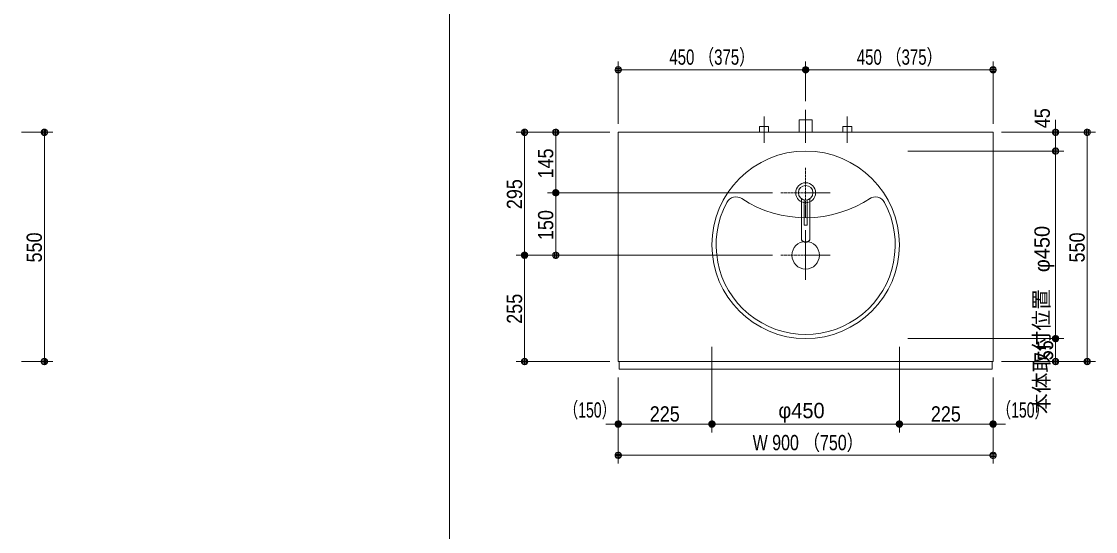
# Model space of a CAD drawing. Units: millimetres, scale not verified. Extents: x -6062 to 6062, y -3045 to 3045.
# Drawn here: x -3950 to -1372, y -778 to 446 of the extents above; entities that cross this region are included whole.
import ezdxf
from ezdxf.enums import TextEntityAlignment as Align

# ---------------------------------------------------------------- set-up
doc = ezdxf.new("R2010")
doc.units = ezdxf.units.MM
doc.header["$LTSCALE"] = 20
doc.linetypes.add('CHAIN1', pattern=[8, 5, -1, 1, -1])
for name, color, linetype, lineweight in [('0-0_1図面枠', 7, 'Continuous', 9), ('0-1_5ボウル・キャビネット', 7, 'Continuous', 9), ('0-2_2寸法-2', 7, 'Continuous', 9), ('0-3_0', 7, 'Continuous', 9), ('0-4_2寸法-1', 7, 'Continuous', 9), ('0-5_4給排水', 7, 'Continuous', 9)]:
    doc.layers.add(name, color=color, linetype=linetype, lineweight=lineweight)
doc.styles.add('ＭＳ Ｐゴシック', font='')
doc.styles.get('ＭＳ Ｐゴシック').set_extended_font_data('MS PGothic')

# ---------------------------------------------------------------- blocks, each defined once
blk = doc.blocks.new('グループ-4')
at = {"layer": '0-0_1図面枠'}
blk.add_line((-22700, 41000), (-22700, -48600), dxfattribs=at)
blk = doc.blocks.new('_Dot')
at = {"layer": '0-3_0'}
for p, q in [((-10, 0), (-20, 0)), ((9.78, 2), (-9.78, 2)), ((7.99, 6), (-7.99, 6)), ((9.16, -3.98), (-9.16, -3.98)), ((6, -7.98), (-6, -7.98))]:
    blk.add_line(p, q, dxfattribs=at)
for points in [[(10, 0), (9.92, 1.25), (9.69, 2.49), (9.3, 3.68), (8.76, 4.82), (8.09, 5.88), (7.29, 6.85), (6.37, 7.71), (5.36, 8.44), (4.26, 9.05), (3.09, 9.51), (1.87, 9.82), (0.63, 9.98), (-0.63, 9.98), (-1.87, 9.82), (-3.09, 9.51), (-4.26, 9.05), (-5.36, 8.44), (-6.37, 7.71), (-7.29, 6.85), (-8.09, 5.88), (-8.76, 4.82), (-9.3, 3.68), (-9.69, 2.49), (-9.92, 1.25), (-10, 0), (0, 0)], [(-10, 0), (-9.92, -1.25), (-9.69, -2.49), (-9.3, -3.68), (-8.76, -4.82), (-8.09, -5.88), (-7.29, -6.85), (-6.37, -7.71), (-5.36, -8.44), (-4.26, -9.05), (-3.09, -9.51), (-1.87, -9.82), (-0.63, -9.98), (0.63, -9.98), (1.87, -9.82), (3.09, -9.51), (4.26, -9.05), (5.36, -8.44), (6.37, -7.71), (7.29, -6.85), (8.09, -5.88), (8.76, -4.82), (9.3, -3.68), (9.69, -2.49), (9.92, -1.25), (10, 0), (0, 0)]]:
    blk.add_lwpolyline(points, close=True, dxfattribs=at)
blk = doc.blocks.new('グループ-25')
at = {"layer": '0-1_5ボウル・キャビネット', "linetype": 'CHAIN1'}
for p, q in [((-5600, -1100), (-5600, -3500)), ((-6800, -2300), (-4400, -2300))]:
    blk.add_line(p, q, dxfattribs=at)
at = {"layer": '0-1_5ボウル・キャビネット'}
for centre, radius in [((-5600, -1800), 4500), ((-5600, -2300), 660)]:
    blk.add_circle(centre, radius, dxfattribs=at)
for centre, radius, start, end in [((-5600, -1800), 4300, 151.72629, 28.27371), ((-8946.6, 0), 500, 56.72696, 151.72629), ((-5600, 5100), 5600, 236.72696, 304.07792), ((-2253.4, 0), 500, 28.27371, 123.27304)]:
    blk.add_arc(centre, radius, start, end, dxfattribs=at)
blk = doc.blocks.new('グループ-26')
at = {"layer": '0-5_4給排水', "linetype": 'CHAIN1'}
for p, q in [((-5600, 1900), (-5600, -500)), ((-6800, 700), (-4400, 700))]:
    blk.add_line(p, q, dxfattribs=at)
at = {"layer": '0-5_4給排水'}
for points in [[(-5800, 412.8), (-5800, -1517.1), (-5799.2, -1530.8), (-5796.7, -1545), (-5792.3, -1559.2), (-5786, -1573.5), (-5777.7, -1587.4), (-5767.4, -1600.9), (-5755.3, -1613.6), (-5741.4, -1625.4), (-5726.1, -1636), (-5709.4, -1645.3), (-5691.9, -1653.2), (-5673.6, -1659.5), (-5655, -1664.4), (-5636.4, -1667.7), (-5618, -1669.7), (-5600, -1670.3), (-5582, -1669.7), (-5563.6, -1667.7), (-5545, -1664.4), (-5526.4, -1659.5), (-5508.1, -1653.2), (-5490.6, -1645.3), (-5473.9, -1636), (-5458.6, -1625.4), (-5444.7, -1613.6), (-5432.6, -1600.9), (-5422.3, -1587.4), (-5414, -1573.5), (-5407.7, -1559.2), (-5403.3, -1545), (-5400.8, -1530.8), (-5400, -1517.1), (-5400, 412.8)], [(-5680, 359.3), (-5680, -860), (-5520, -860), (-5520, 359.3)]]:
    blk.add_lwpolyline(points, dxfattribs=at)
for radius in [480, 350]:
    blk.add_circle((-5600, 700), radius, dxfattribs=at)
blk = doc.blocks.new('グループ-63')
at = {"layer": '0-5_4給排水', "linetype": 'CHAIN1'}
blk.add_line((-5600, 3100), (-5600, 4700), dxfattribs=at)
at = {"layer": '0-5_4給排水'}
blk.add_lwpolyline([(-5920, 3600), (-5920, 4200), (-5280, 4200), (-5280, 3600)], dxfattribs=at)
blk = doc.blocks.new('止水栓_平面_W100')
at = {"layer": '0-5_4給排水', "linetype": 'CHAIN1'}
for p, q in [((-2000, -500), (-2000, 780)), ((2000, -500), (2000, 780))]:
    blk.add_line(p, q, dxfattribs=at)
at = {"layer": '0-5_4給排水'}
for points in [[(-2210, 0), (-2210, 280), (-1790, 280), (-1790, 0)], [(1790, 0), (1790, 280), (2210, 280), (2210, 0)]]:
    blk.add_lwpolyline(points, dxfattribs=at)

msp = doc.modelspace()

# ---------------------------------------------------------------- linework, layer by layer
at = {"layer": '0-1_5ボウル・キャビネット'}
for points in [[(-2517.5, 180), (-1617.5, 180), (-1617.5, -370), (-2517.5, -370)], [(-2515.5, -370), (-1619.5, -370), (-1619.5, -388.5), (-2515.5, -388.5)]]:
    msp.add_lwpolyline(points, close=True, dxfattribs=at)
at = {"layer": '0-2_2寸法-2'}
for p, q in [((-1467.5, 195.01), (-1467.5, 210.01)), ((-1597.5, 180), (-1447.5, 180)), ((-1467.5, 135), (-1467.5, 180)), ((-1597.5, 135), (-1447.5, 135)), ((-1467.5, 119.99), (-1467.5, 104.99)), ((-2517.5, -408.5), (-2517.5, -540)), ((-2292.5, -408.5), (-2292.5, -540)), ((-1842.5, -408.5), (-1842.5, -540)), ((-1617.5, -408.5), (-1617.5, -540)), ((-2532.51, -520), (-2547.51, -520)), ((-2292.5, -520), (-2517.5, -520)), ((-2277.49, -520), (-2262.49, -520)), ((-1857.51, -520), (-1872.51, -520)), ((-1842.5, -520), (-1617.5, -520)), ((-1602.49, -520), (-1587.49, -520))]:
    msp.add_line(p, q, dxfattribs=at)
at = {"layer": '0-4_2寸法-1'}
for p, q in [((-2517.5, 200), (-2517.5, 350)), ((-2067.5, 255), (-2067.5, 350)), ((-2067.5, 255), (-2067.5, 350)), ((-1617.5, 200), (-1617.5, 350)), ((-2082.51, 330), (-2502.49, 330)), ((-2052.49, 330), (-1632.51, 330)), ((-3950.5, 180), (-3875.5, 180)), ((-3895.5, -354.99), (-3895.5, 164.99)), ((-2687.5, 180), (-2762.5, 180)), ((-2742.5, -99.99), (-2742.5, 164.99)), ((-2537.5, 180), (-2687.5, 180)), ((-2667.5, 50.01), (-2667.5, 164.99)), ((-1446.5, 180), (-1371.5, 180)), ((-1391.5, -354.99), (-1391.5, 164.99)), ((-1822.5, 135), (-1447.5, 135)), ((-1467.5, 119.99), (-1467.5, -299.99)), ((-2147.5, 35), (-2687.5, 35)), ((-2147.5, 35), (-2687.5, 35)), ((-2667.5, 19.99), (-2667.5, -99.99)), ((-2687.5, -115), (-2762.5, -115)), ((-2687.5, -115), (-2762.5, -115)), ((-2147.5, -115), (-2687.5, -115)), ((-2742.5, -130.01), (-2742.5, -354.99)), ((-2292.5, -335), (-2292.5, -540)), ((-1842.5, -335), (-1842.5, -540)), ((-1822.5, -315), (-1447.5, -315)), ((-1597.5, -315), (-1447.5, -315)), ((-1467.5, -354.99), (-1467.5, -330.01)), ((-3950.5, -370), (-3875.5, -370)), ((-2537.5, -370), (-2762.5, -370)), ((-1597.5, -370), (-1447.5, -370)), ((-1446.5, -370), (-1371.5, -370)), ((-2517.5, -408.5), (-2517.5, -540)), ((-2292.5, -408.5), (-2292.5, -540)), ((-1842.5, -408.5), (-1842.5, -540)), ((-1617.5, -408.5), (-1617.5, -540)), ((-2517.5, -540), (-2517.5, -615)), ((-2307.51, -520), (-2502.49, -520)), ((-1857.51, -520), (-2277.49, -520)), ((-1827.49, -520), (-1632.51, -520)), ((-1617.5, -540), (-1617.5, -615)), ((-1632.51, -595), (-2502.49, -595))]:
    msp.add_line(p, q, dxfattribs=at)

# ---------------------------------------------------------------- block references
at = {"layer": '0-0_1図面枠', "xscale": 0.05, "yscale": 0.05}
msp.add_blockref('グループ-4', (-1787.5, 0), dxfattribs=at)
at = {"layer": '0-1_5ボウル・キャビネット', "xscale": 0.05, "yscale": 0.05}
msp.add_blockref('グループ-25', (-1787.5, 0), dxfattribs=at)
at = {"layer": '0-2_2寸法-2', "xscale": 0.7503418, "yscale": 0.7503418}
for p, rotation in [((-1467.5, 180), 270), ((-1467.5, 135), 90), ((-2292.5, -520), 180), ((-1617.5, -520), 180)]:
    msp.add_blockref('_Dot', p, dxfattribs=dict(at, rotation=rotation))
for p in [(-2517.5, -520), (-1842.5, -520)]:
    msp.add_blockref('_Dot', p, dxfattribs=at)
at = {"layer": '0-4_2寸法-1', "xscale": 0.7503418, "yscale": 0.7503418}
for p, rotation in [((-2517.5, 330), 180), ((-2067.5, 330), 180), ((-3895.5, 180), 90), ((-2742.5, 180), 90), ((-2667.5, 180), 90), ((-1391.5, 180), 90), ((-1467.5, 135), 90), ((-2667.5, 35), 270), ((-2667.5, 35), 90), ((-2742.5, -115), 270), ((-2667.5, -115), 270), ((-2742.5, -115), 90), ((-1467.5, -315), 270), ((-1467.5, -315), 90), ((-3895.5, -370), 270), ((-2742.5, -370), 270), ((-1467.5, -370), 270), ((-1391.5, -370), 270), ((-2517.5, -520), 180), ((-2292.5, -520), 180), ((-1842.5, -520), 180), ((-2517.5, -595), 180)]:
    msp.add_blockref('_Dot', p, dxfattribs=dict(at, rotation=rotation))
for p in [(-2067.5, 330), (-1617.5, 330), (-2292.5, -520), (-1842.5, -520), (-1617.5, -520), (-1617.5, -595)]:
    msp.add_blockref('_Dot', p, dxfattribs=at)
at = {"layer": '0-5_4給排水', "xscale": 0.05, "yscale": 0.05}
for name, p in [('グループ-63', (-1787.5, 0)), ('止水栓_平面_W100', (-2067.5, 180)), ('グループ-26', (-1787.5, 0))]:
    msp.add_blockref(name, p, dxfattribs=at)

# ---------------------------------------------------------------- texts
at = {"layer": '0-2_2寸法-2', "style": 'ＭＳ Ｐゴシック', "width": 0.9}
msp.add_text('45', height=36.66, rotation=90, dxfattribs=at).set_placement((-1469.98, 189.8), align=Align.BOTTOM_LEFT)
at = {"layer": '0-2_2寸法-2', "style": 'ＭＳ Ｐゴシック'}
msp.add_text('本体取付位置', height=36.66, rotation=90, dxfattribs=at).set_placement((-1472.19, -496.14), align=Align.BOTTOM_LEFT)
at = {"layer": '0-2_2寸法-2', "style": 'ＭＳ Ｐゴシック', "width": 0.7}
for p in [(-2648.57, -515.51), (-1609, -515.51)]:
    msp.add_text('（150）', height=36.66, dxfattribs=at).set_placement(p, align=Align.BOTTOM_LEFT)
at = {"layer": '0-4_2寸法-1', "style": 'ＭＳ Ｐゴシック'}
for s, height, width, p in [('450 （375）', 36.66, 0.75, (-2394.71, 331.19)), ('450 （375）', 36.66, 0.75, (-1944.71, 331.19)), ('225', 36.66, 0.9, (-2441.89, -525.06)), ('225', 36.66, 0.9, (-1766.89, -525.06)), ('W 900 （750）', 36.69, 0.8, (-2194.77, -593.81))]:
    msp.add_text(s, height=height, dxfattribs=dict(at, width=width)).set_placement(p, align=Align.BOTTOM_LEFT)
at = {"layer": '0-4_2寸法-1', "style": 'ＭＳ Ｐゴシック', "width": 0.9}
for s, p in [('145', (-2662.54, 69.28)), ('295', (-2737.44, -4.39)), ('150', (-2662.54, -78.61)), ('550', (-3890.54, -132.28)), ('550', (-1386.54, -132.28)), ('255', (-2737.44, -279.39)), ('55', (-1462.44, -367.09))]:
    msp.add_text(s, height=36.66, rotation=90, dxfattribs=at).set_placement(p, align=Align.BOTTOM_LEFT)
at = {"layer": '0-4_2寸法-1', "style": 'ＭＳ Ｐゴシック'}
msp.add_text('φ450', height=36.66, rotation=90, dxfattribs=at).set_placement((-1470.62, -155.61), align=Align.BOTTOM_LEFT)
msp.add_text('φ450', height=36.66, dxfattribs=at).set_placement((-2133.11, -516.88), align=Align.BOTTOM_LEFT)

doc.saveas('drawing.dxf')
